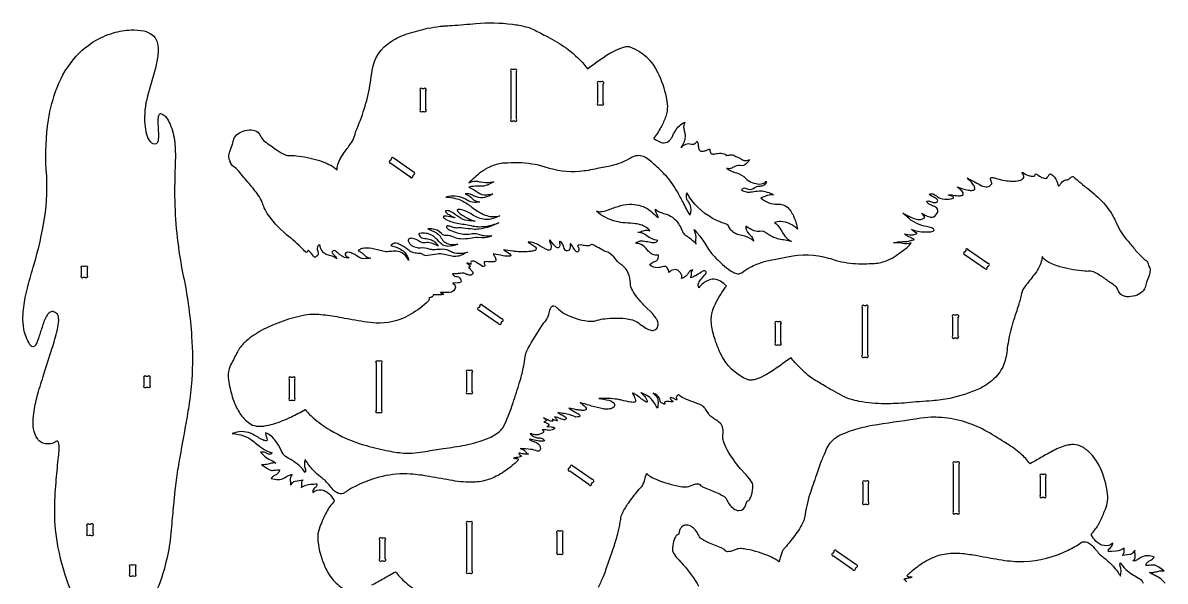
# Model space of a CAD drawing. Extents: x -179 to 437, y -515 to 118.
# Drawn here: x -179 to 422, y -175 to 118 of the extents above; entities that cross this region are included whole.
import ezdxf

# ---------------------------------------------------------------- set-up
doc = ezdxf.new("R2010")
doc.units = 0
doc.header["$MEASUREMENT"] = 0
doc.layers.get('0').update_dxf_attribs({"linetype": 'CONTINUOUS'})

msp = doc.modelspace()

# ---------------------------------------------------------------- linework, layer by layer
for points in [[(-154.32, -179.57, -0.039625), (-160.53, -157.97, -0.049476), (-162.39, -138.64, -0.022444), (-161.74, -123.55, -0.00779), (-160.54, -111.29, 0.008034), (-160.13, -107.09, 0.042821), (-160.22, -103.16, 0.128874), (-160.65, -102.08, 0.269743), (-161.47, -101.83, 0.103055), (-162.26, -102.19, 0.013564), (-162.94, -102.69, -0.093815), (-166.49, -103.3, -0.235984), (-171.58, -100.47, -0.090643), (-173.27, -96.75, -0.071947), (-173.85, -91.31, -0.031646), (-173.31, -85.94, -0.029056), (-171.29, -76.9, -0.009413), (-168.12, -66.55, -0.004131), (-163.9, -53.28, 0.019777), (-161.03, -43.04, 0.045657), (-160.34, -38.26, 0.043946), (-160.46, -36.36, 0.09576), (-161, -35.06, 0.168259), (-163.29, -33.67, 0.217439), (-165.29, -34.23, 0.081522), (-166.4, -35.46, 0.052266), (-167.84, -38.2, 0.020404), (-168.88, -41.14, 0.005948), (-170.76, -47.15, -0.046261), (-172.31, -50.93, -0.133099), (-173.36, -52.07, -0.258398), (-174.42, -52.05, -0.109508), (-175.57, -50.92, -0.093284), (-178.67, -42.8, -0.054545), (-179.2, -36.39, -0.040254), (-177.91, -26.16, -0.014195), (-176.63, -20.57, -0.008575), (-173.28, -8.77, 0.031501), (-167.8, 15.42, 0.058313), (-166.87, 41.07, -0.053062), (-165.74, 67.2, -0.054235), (-161.19, 84.25, -0.088599), (-151.07, 100.74, -0.139104), (-131.47, 113.01, -0.05795), (-122.21, 114.52, -0.056104), (-115.43, 114, -0.101363), (-111.22, 112.12, -0.159217), (-108.51, 108.21, -0.079945), (-107.92, 104.17, -0.028165), (-108.04, 101.74, -0.037801), (-109.39, 94.46, -0.003663), (-113.55, 79.76, 0.082299), (-115.01, 64.99, 0.04191), (-114.14, 59.64, 0.098123), (-112.22, 55.78, 0.316092), (-108.87, 54.78, 0.201062), (-108.12, 55.55, 0.080538), (-107.72, 57.15, 0.037715), (-107.67, 60.03, -0.009499), (-107.91, 67.12, -0.054076), (-107.62, 69.51, -0.103436), (-107.19, 70.28, -0.289983), (-106.16, 70.47, -0.046971), (-105.41, 70.11, -0.071236), (-103.72, 68.47, -0.068005), (-101.68, 64.97, -0.075388), (-99.22, 55.25, -0.033942), (-98.92, 45.88), (-99.2, 36.79, 0.04212), (-96.99, -2.07, 0.016166), (-94.32, -16.73, -0.031201), (-90.31, -46.67, -0.032379), (-90.25, -69.46, -0.022818), (-91.85, -83.42, -0.00812), (-93.66, -94.07, 0.001249), (-97.5, -115.61, 0.01376), (-99.06, -126.5, 0.005182), (-99.73, -133.79, 0.005052), (-100.79, -145.13, -0.060313), (-105.65, -172.02, -0.046615), (-111.86, -186.75, -0.05196)], [(124.02, -178.68, 0.003123), (126.53, -172.96, 0.020133), (127.85, -169.47, -0.002128), (131.97, -157.57, 0.018421), (134.37, -149.5, 0.019185), (135.42, -144.36, -0.018648), (135.86, -141.48, -0.051371), (136.35, -140.06, -0.037378), (139.29, -134.99, -0.023851), (144.03, -128.76, -0.009852), (146.88, -125.42, 0.073375), (147.54, -124.31, 0.034553), (148.29, -122.03, -0.026228), (149.31, -118.72, 0.132925), (149.8, -119.38, 0.039108), (150.31, -119.78, 0.049597), (154.24, -121.83, 0.051375), (166.16, -125.47, 0.048939), (170.01, -125.84, 0.06389), (171.35, -125.61, -0.039626), (175.14, -124.33, -0.090769), (176.62, -124.25, -0.211409), (177.73, -125.05, 0.098458), (177.89, -125.26, 0.061397), (179.63, -126.25, -0.003069), (186.46, -129.06, -0.025073), (189.48, -130.57, -0.069579), (190.88, -131.65, -0.103534), (191.3, -132.41, 0.1284), (195.02, -137.27, 0.159147), (197.9, -138.28, 0.344923), (201.58, -135.32, -0.024996), (201.98, -133.81, -0.199538), (202.56, -133.12, 0.163075), (203.28, -132.79, 0.061953), (203.6, -132.41, 0.069824), (204.55, -130.21, 0.082306), (205.26, -125.07, 0.047559), (205.12, -124.23, 0.061785), (204.86, -123.68, 0.051087), (201.77, -119.58), (198.75, -116.35, -0.054219), (191.69, -106.35, -0.048917), (189.77, -101.77, -0.061294), (189.38, -99.31, -0.032725), (189.53, -97.66, 0.095818), (189.18, -94.31, 0.144382), (187.39, -91.79, 0.050689), (185.11, -90.26, -0.03778), (183.14, -88.83, -0.063981), (181.81, -87.29, 0.002457), (180.34, -84.96, 0.059957), (179.09, -83.49, 0.071196), (177.66, -82.65, 0.015598), (174.86, -81.62, 0.003317), (170.26, -79.84, -0.068247), (166.66, -77.8, 0.140986), (166.15, -77.45, 0.219461), (165.72, -77.55, 0.314452), (164.97, -79.46, 0.083699), (165.2, -79.95, -0.27234), (165.2, -80.11, -0.256875), (165.12, -80.13, -0.056413), (163.79, -79.5, 0.020485), (162.57, -78.93, 0.057873), (161.98, -78.81, 0.28392), (161.68, -79.3, 0.157772), (161.98, -79.86, 0.028303), (162.84, -80.62, -0.088738), (163.16, -80.97, -0.374939), (163.12, -81.1, -0.108576), (162.4, -81.15, 0.027385), (159.99, -80.94, 0.092985), (159, -81.12, 0.359122), (158.71, -81.73, 0.017581), (158.91, -82.42, -0.023954), (157.45, -81.89, -0.127415), (156.62, -81.25, -0.122742), (156.37, -80.4, 0.109031), (155.87, -79.08, 0.110401), (154.04, -77.13, 0.093667), (152.81, -76.63, -0.066918), (154.43, -78.25, -0.126769), (155.25, -80.4, -0.043127), (155.2, -83.46, -0.060651), (154.94, -84.51, 0.038289), (152.36, -80.38, 0.098612), (149.33, -77.72, 0.008085), (146.65, -76.36, 0.067276), (146.26, -76.27, -0.041285), (148.65, -78.78, -0.092868), (149.43, -80.27, -0.055335), (149.54, -81, -0.57281), (149.1, -81.26, -0.076759), (147.91, -80.59, 0.013057), (146.24, -79.37, 0.004919), (143.97, -77.56, 0.063904), (142.25, -76.6, 0.061873), (141.9, -76.53, 0.463224), (141.82, -76.61, 0.054751), (142.28, -77.5, -0.058513), (143.49, -80.27, -0.433034), (142.95, -81.29, -0.097951), (140.98, -81.31, -0.011897), (136.08, -80.24, 0.019995), (133.85, -79.8, 0.040895), (124.06, -79.34, -0.033647), (129.34, -80.3, -0.080578), (131.42, -81.22, -0.214232), (132.42, -82.81, -0.281608), (131.72, -84.18, -0.115371), (130.36, -84.73, -0.056117), (127.54, -84.95, -0.03448), (126.43, -84.82, -0.022702), (120.31, -83.32, -0.001426), (114.26, -81.53, -0.035181), (116.22, -83.02, -0.035614), (117.14, -83.99, -0.145757), (117.5, -84.84, -0.267594), (117.17, -85.35, -0.104965), (116.18, -85.59, -0.050353), (114.15, -85.51, -0.018117), (112.2, -85.24, -0.009881), (108.34, -84.43, 0.042433), (109.32, -85.11, -0.008818), (112.99, -87.25, -0.061206), (113.95, -88.04, -0.089853), (114.16, -88.42, -0.274847), (114.02, -88.76, -0.1213), (113.01, -89.08), (111.95, -89.14, 0.069345), (105.88, -87.31, -0.006492), (102.6, -86.76, 0.030718), (103.59, -87.4, -0.002346), (105.9, -88.68, -0.084085), (106.83, -89.46, -0.466609), (106.47, -90.48, -0.15354), (105.63, -90.55, -0.054313), (105.13, -90.42, -0.00554), (102.42, -89.36, 0.085365), (100.83, -89.05, -0.018522), (101.93, -90.34, -0.051229), (102.2, -90.82, -0.481999), (102.06, -91.06, -0.09259), (100.83, -90.78, 0.011901), (99.64, -90.31, -0.112707), (99.87, -91.01, -0.423502), (99.48, -91.34, -0.088119), (98.8, -91.24, -0.028039), (96.85, -90.44, 0.010223), (94.92, -89.57, -0.092817), (96.34, -90.52, -0.381737), (96.35, -91.19, -0.118381), (95.23, -91.68), (96.76, -92.3, -0.093922), (97.7, -92.89, -0.459724), (97.65, -93.56, -0.101881), (96.71, -94.05), (98.96, -94.28, -0.030209), (100.27, -94.52, -0.160547), (100.74, -94.82, -0.309309), (100.68, -95.17, -0.216388), (98.18, -96.12, -0.009221), (95.54, -95.79, 0.065613), (94.23, -95.87, -0.108762), (94.95, -96.6, -0.200371), (94.97, -97.08, -0.133326), (94.49, -97.52, -0.057301), (93.5, -97.93, 0.016793), (92.25, -98.44, -0.092747), (91.23, -98.56, -0.049995), (89.63, -98.27, -0.004888), (87.91, -97.76, 0.106088), (88.86, -98.73, 0.094239), (91.51, -99.97, 0.050529), (93.14, -100.11, -0.07361), (94.29, -100.35, -0.082687), (95.04, -100.9, -0.010582), (95.68, -101.58, -0.077741), (94.38, -101.83, -0.044413), (91.89, -101.66, -0.023398), (88.45, -100.94, 0.014977), (87.57, -100.73, 0.115078), (87.68, -100.89, 0.073282), (88.84, -101.55), (91.33, -102.58, -0.301534), (93.34, -105.85, -0.321555), (92.42, -107.06, -0.075535), (91.82, -107.14, 0.094365), (88.26, -106.12, -0.01165), (82.71, -105.64, -0.088339), (84.73, -106.56, -0.08287), (85.65, -107.62, 0.14825), (87.12, -108.63, -0.069564), (84.77, -108.58, -0.006891), (82.56, -108.21, 0.05626), (82.01, -108.21, 0.403106), (81.96, -108.36, 0.08615), (82.59, -109.05, -0.008061), (83.32, -109.64, -0.102579), (83.16, -109.82, -0.100159), (82.18, -110.2, -0.020424), (80.65, -110.47, 0.024961), (79.11, -110.75, -0.032071), (81.18, -111, -0.179441), (81.62, -111.27, -0.231994), (81.64, -111.6, -0.097619), (81.16, -112.32, -0.027104), (79.37, -113.91, -0.04281), (72.41, -119.01, -0.048742), (65.91, -122.03, -0.072726), (58.18, -123.42, -0.034422), (52.66, -123.29, -0.018612), (47.16, -122.59, -0.002502), (34.96, -120.38, 0.024851), (24.8, -119.11, 0.073594), (10.23, -120.32, 0.084372), (-8.22, -127.89, 0.004801), (-9.83, -128.98, -0.232535), (-12.94, -129.27, -0.087501), (-15.04, -128.03, -0.05935), (-17.53, -125.36, 0.061373), (-21.53, -121.3, -0.019107), (-25.06, -118.32, -0.05374), (-29.38, -113.24, -0.011316), (-30.61, -111.39, 0.047441), (-30.93, -114.15, 0.088427), (-30.54, -116.11, -0.091534), (-30.36, -117.21, -0.04067), (-30.47, -118.33, 0.108707), (-37.63, -111.82, -0.009552), (-40.86, -109.84, -0.094448), (-42.21, -108.42, -0.034766), (-43.32, -106.42, 0.040478), (-46.09, -101.67, 0.132366), (-51.4, -97.36, 0.103916), (-51.26, -98.69, -0.041564), (-50.7, -100.48, -0.065095), (-50.64, -101.68, -0.092185), (-52.75, -101.18, -0.032118), (-55.33, -99.79, 0.00364), (-58.2, -98.18, 0.19715), (-67.63, -97.37, 0.025181), (-68.94, -97.84, -0.057412), (-62.94, -98.97, -0.0904), (-58.15, -101.58, -0.004543), (-55.28, -103.99, 0.070352), (-49.97, -107.24, 0.007983), (-47.98, -108.02, -0.281215), (-49.58, -108.7, -0.073444), (-50.93, -108.1, 0.13587), (-53.51, -107.52, 0.044658), (-54.13, -107.63, 0.013845), (-52.01, -109.7, 0.083432), (-48.91, -111.64, -0.064705), (-45.99, -113.35, 0.090431), (-48.35, -113.43, 0.012523), (-50.67, -114, -0.097621), (-53.57, -114.16), (-50.79, -116.03, 0.024314), (-49.52, -116.79, 0.122403), (-47.73, -117.17, 0.033679), (-46.7, -117.09, -0.017236), (-44.01, -116.88, -0.118203), (-44.59, -118.38, -0.100563), (-45.86, -119.44, 0.039391), (-47.44, -120.34, 0.099717), (-48.41, -121.44, 0.06507), (-44.74, -122.02, 0.130382), (-41.39, -121.14, -0.026502), (-39.14, -119.82, -0.069949), (-37.39, -119.28, 0.247945), (-38.35, -122.62, -0.076717), (-38.24, -125), (-37.04, -123.5, -0.174205), (-35.88, -122.79, 0.001666), (-31.65, -122.16, 0.06913), (-32.39, -123.41, 0.116379), (-32.55, -124.73, -0.087092), (-32.64, -126.16, -0.151257), (-27.48, -124.47, 0.037202), (-24.37, -124.17, -0.100509), (-24.38, -125.22, -0.182452), (-25.16, -126.17, 0.190168), (-26.43, -128.02, 0.045906), (-26.56, -128.78, -0.235485), (-22.02, -127.42, -0.152145), (-18.16, -129.27, -0.075171), (-15.5, -132.63, -0.092613), (-15.2, -133.47), (-15.22, -133.51, 0.069677), (-19.38, -139.17, 0.019676), (-22.8, -146.85, 0.070481), (-23.93, -151.92, 0.050387), (-23.82, -154.39, 0.074492), (-20.11, -167.99, 0.070878), (-15.54, -175.16, 0.092873), (-9.74, -179.69, 0.137871)], [(422.34, -176.56, 0.015461), (420.21, -174.49, 0.086539), (417.13, -172.56, -0.028526), (415.06, -171.47, -0.030209), (414.19, -170.83, 0.092197), (416.55, -170.76, 0.01218), (418.88, -170.18, -0.097495), (421.78, -170.03, 0.001857), (418.7, -167.96, 0.046288), (417.3, -167.22, 0.101322), (415.59, -167.03, -0.014131), (412.21, -167.31, -0.118678), (412.79, -165.81, -0.100279), (414.07, -164.75, 0.039328), (415.64, -163.85, 0.099792), (416.62, -162.75, 0.064308), (412.96, -162.16, 0.130332), (409.59, -163.05, -0.026602), (407.35, -164.36, -0.069849), (405.59, -164.9, 0.117284), (406.58, -163.07, 0.090338), (406.61, -162.15, -0.016769), (406.39, -160.04, -0.047039), (406.45, -159.19, -0.015675), (404.98, -160.95, -0.1102), (404.44, -161.28, -0.053577), (403.82, -161.44), (399.85, -162.02, 0.082179), (400.65, -160.63, 0.062557), (400.76, -160.04, -0.008969), (400.75, -158.53, -0.054732), (400.85, -158.03, -0.12917), (396.58, -159.65), (394.12, -159.81, 0.021914), (392.57, -160.02, -0.100065), (392.58, -158.97, -0.182452), (393.36, -158.02, 0.19003), (394.63, -156.16, 0.046813), (394.76, -155.41, -0.237978), (390.15, -156.76, -0.166502), (385.96, -154.53, -0.073905), (383.6, -151.35, -0.054212), (383.39, -150.7, 0.051463), (386.92, -146.21, 0.026157), (387.77, -144.65, 0.007638), (390.45, -138.7, 0.043464), (391.84, -134.46, 0.080012), (392.03, -129.75, 0.078296), (388.05, -115.64, 0.075994), (383.33, -108.57, 0.068794), (378.93, -105.03, 0.024704), (377.4, -104.24, 0.11813), (373.08, -103.62, 0.040987), (371.03, -103.93, 0.069537), (363.5, -106.78, 0.006169), (356.88, -110.47, -0.00256), (351.19, -113.69, 0.052295), (346.36, -108.53, 0.044481), (339.08, -103.14, 0.001785), (328.88, -96.9, 0.111885), (304.57, -89.4, 0.011711), (300.91, -89.19, 0.043791), (293.75, -89.71, -0.003276), (270.87, -93.14, 0.024858), (260.54, -95.29, 0.045505), (251.29, -98.71, 0.075531), (246.43, -102.1, 0.094154), (244.23, -105.35, -0.008116), (242.22, -109.88, 0.011687), (241.67, -111.22, 0.00948), (238.66, -119.56, 0.002309), (235.26, -129.62, 0.045787), (232.48, -142.01, -0.080558), (231.43, -145.01, -0.043492), (226.62, -152.37, -0.018181), (221.58, -158.45, 0.082354), (220.62, -159.98, 0.032193), (220.25, -161), (219.61, -163.25, -0.017846), (218.9, -165.47, 0.122059), (217.91, -164.4, 0.047003), (214, -162.37, 0.05184), (202.06, -158.72, 0.024132), (199.15, -158.34, 0.091596), (196.42, -158.72), (194.84, -159.36, -0.08103), (191.9, -159.96, -0.281821), (190.42, -159.06, 0.129242), (190.18, -158.81, 0.042808), (188.49, -157.9), (182.41, -155.4, -0.035215), (178.17, -153.28, -0.146743), (176.9, -151.79, 0.118867), (173.49, -147.15, 0.128135), (170.92, -145.95, 0.212013), (167.81, -146.83, 0.123237), (166.82, -148.32, 0.046527), (166.35, -150, -0.129969), (165.9, -150.88, -0.131248), (165.24, -151.19, 0.130904), (164.79, -151.52, 0.06719), (164.13, -152.68, 0.078604), (163.08, -156.76, 0.034124), (162.9, -158.87, 0.135787), (163.45, -160.65, 0.051254), (165.63, -163.69, 0.012537), (168.55, -166.85, -0.062914), (176.68, -178.14, -0.058332)], [(286.21, -175.75, 0.037765), (285.91, -175.4, 0.028005), (284.88, -174.54, -0.167583), (285.51, -174.13, -0.047541), (287.62, -173.71, 0.022938), (289.09, -173.44, 0.017623), (287.6, -173.29, -0.082963), (286.74, -173.06, -0.375123), (286.56, -172.58, -0.109531), (287.35, -171.55, -0.029916), (293.66, -166.53, -0.060379), (301.77, -162.34, -0.080931), (310.41, -160.74, -0.03048), (315.43, -160.89, -0.023545), (323.45, -162.01, 0.007784), (336.39, -164.31, 0.041509), (347.87, -165.15, 0.106732), (371.33, -159.14, 0.038597), (378.05, -155.19, -0.244193), (381.36, -155, -0.089588), (383.47, -156.34, -0.049583), (385.23, -158.2, 0.058457), (389.3, -162.53, -0.006957), (392.39, -165.07, -0.059824), (397.18, -170.38, -0.014017), (398.81, -172.8, 0.034572), (399.13, -170.39, 0.102753), (398.75, -168.08, -0.092281), (398.56, -166.98, -0.039818), (398.67, -165.86, 0.102024), (405.2, -171.97, 0.011403), (408.27, -173.82, -0.077149), (410.05, -175.26, -0.056901), (410.84, -176.47, 0.017157)], [(4.58, -177.48, 0.005913), (10.81, -174.01, -0.003181), (17.02, -170.5, 0.049484), (21.6, -175.45, 0.044019), (29.12, -181.05, 0.002318)]]:
    msp.add_lwpolyline(points, format="xyb")
for points in [[(139.78, 46.51, -0.077275), (129.14, 42.73), (123.22, 41.59, -0.037211), (114, 40.08, -0.100791), (95.91, 42.36, 0.073926), (81.68, 44.59, 0.014815), (74.33, 44.44, 0.08555), (67.58, 42.83, 0.065025), (62.01, 39.65, 0.022769), (58.76, 36.94, 0.003792), (55.65, 34.06, -0.153813), (59.56, 35.02, -0.028229), (61.87, 34.56, 0.071232), (66.86, 34.41, 0.020928), (68.84, 34.7, -0.040647), (65.44, 32.94, -0.109795), (61.42, 32.3, 0.04221), (57.04, 32.14, 0.020819), (55.58, 31.89, -0.007199), (58.48, 30.44, -0.046741), (60.52, 29.05, 0.182794), (64.8, 27.8, 0.035893), (66.87, 28.05, -0.010618), (68.24, 28.25, -0.094366), (63.86, 26.33, -0.134216), (59.64, 26.67, -0.0481), (57.61, 27.58, 0.081373), (54.96, 28.35, 0.071339), (53.66, 28.27, -0.12239), (57.54, 25.73, 0.161252), (60.47, 24.27, 0.02722), (61.5, 24.14, -0.114236), (57.67, 23.91, -0.083936), (53.85, 25.48, 0.174209), (44.99, 26.84, 0.014918), (43.59, 26.56, -0.044532), (48.56, 25.92, -0.088665), (54.78, 23.11, -0.022846), (57.23, 21.32, 0.054683), (63.37, 17.53, 0.146721), (70.63, 16.46, 0.029606), (72.01, 16.76, -0.064796), (67.06, 15, -0.167337), (59.92, 16.03, -0.005485), (55.77, 18.3, 0.024123), (53.16, 19.54, 0.033176), (51.79, 19.97, 0.089013), (50.01, 20, 0.170089), (49.56, 19.77, 0.22192), (49.53, 19.56, 0.137399), (50.2, 18.6, 0.055243), (54.28, 15.91, 0.041568), (57.71, 14.37, 0.022846), (58.92, 14.02, -0.037139), (55.01, 14.24, -0.110021), (50.48, 16.03, -0.005212), (46.97, 18.42, 0.048123), (45.41, 19.3, 0.114774), (44.23, 19.46, 0.03862), (43.57, 19.38, 0.313509), (43.29, 19, 0.171431), (43.36, 18.82, 0.089671), (45.09, 17.41, 0.010374), (48.12, 15.89, -0.081593), (48.31, 15.76, -0.035593), (47.32, 15.9, 0.01952), (43.81, 16.54, 0.070539), (42.52, 16.49, 0.451869), (42.31, 15.95, 0.097076), (42.47, 15.72, 0.058781), (43.61, 14.89, 0.081463), (50.44, 12.68, -0.022248), (57.75, 11.39, 0.093939), (65.07, 11.35, 0.024569), (68.26, 12.08, 0.010847), (71.39, 13.03, -0.020157), (66.62, 10.97, -0.066469), (60.92, 9.74, -0.065792), (57.76, 9.67, 0.003042), (52.67, 10.29, 0.042274), (49.17, 10.33, -0.059957), (48.03, 10.5, -0.015693), (46.04, 11.18, 0.11635), (44.33, 11.4, 0.453904), (43.86, 10.76, 0.163726), (45.16, 9.49, 0.04224), (47.21, 8.6, 0.007247), (50.17, 7.63, 0.130182), (57.43, 7.45, -0.122056), (60.21, 7.2, 0.098808), (67.69, 6.2, -0.125399), (62.5, 5.14), (60.3, 5.27, 0.060326), (56.36, 4.88, -0.062485), (51.32, 4.57, -0.087563), (47.69, 5.54, 0.017569), (45.92, 6.16, 0.074366), (43.8, 6.41, -0.20073), (41.22, 7.4, 0.199223), (36.2, 9.87, 0.024896), (34.04, 9.92), (37.59, 8.34, -0.17639), (41.17, 4.98, 0.083701), (43.1, 2.83, 0.115067), (45.45, 1.85, 0.07122), (48.42, 1.72, 0.016131), (49.84, 1.86, -0.138566), (44.53, 0.68, -0.11634), (41.87, 1.51, -0.033733), (41.43, 1.83, -0.036095), (38.35, 4.85, 0.161002), (33.16, 7.51, 0.088956), (29.88, 7.52, 0.112838), (29.34, 7.24, 0.147491), (29.45, 6.61, 0.23616), (31.65, 4.94, 0.023665), (33.22, 4.74, -0.043302), (35.98, 4.05, -0.097684), (37.89, 2.83, -0.049839), (39.6, 0.84, 0.054867), (35.91, 2.41, 0.108319), (32.64, 2.58, -0.140495), (30.35, 2.93, -0.008789), (27.95, 4.22, 0.096641), (25.36, 4.91, 0.218382), (23.81, 4.24, 0.249625), (23.71, 3.53, 0.156745), (25.52, 1.22, 0.184598), (30.19, -0.02, -0.120437), (34.56, -0.62, 0.077319), (37.06, -0.94, 0.014914), (40.66, -0.72, -0.112337), (44.95, -1.36, -0.009591), (47.13, -2.34, 0.115371), (51.45, -2.91, 0.044111), (54.92, -2.3, -0.032921), (51.79, -3.92, -0.076833), (48.85, -4.64, -0.070617), (46, -4.33, 0.004981), (42.82, -3.53, 0.087094), (38.91, -3.37, 0.010336), (34.14, -4.21, -0.089414), (32.51, -4.14, -0.093193), (31.69, -3.73, 0.145169), (29.79, -3.06, -0.019485), (28.17, -2.98, -0.055719), (25.12, -2.17, -0.092853), (24.16, -1.55, 0.075394), (20.18, 1.22, 0.034624), (18.2, 2.1, 0.104031), (16.56, 2.28, 0.128661), (15.47, 1.81, -0.006483), (14.5, 1.08, -0.050938), (19.01, -0.46, -0.075697), (21.67, -2.27, -0.095698), (23.21, -4.5, -0.044226), (23.96, -6.74, 0.062785), (22.07, -4.01, 0.162096), (18.2, -2, 0.082225), (14.93, -1.95, -0.048465), (11.94, -2.12, -0.055974), (8.92, -1.54, 0.047965), (3.1, -0.3, 0.063583), (-0.13, -0.38, 0.102623), (-2.1, -1.16, 0.044404), (-2.64, -1.62, -0.129064), (-0.26, -2.99, -0.004692), (0.76, -4.03, 0.150716), (4.07, -5.53, -0.037771), (0.33, -5.81, -0.131228), (-2.07, -5.12, 0.045153), (-5.22, -3.21, 0.046271), (-7.32, -2.47, 0.121482), (-8.67, -2.48, 0.561306), (-9.13, -4.3, 0.081253), (-8.5, -4.8, 0.031173), (-7.43, -5.33, -0.164332), (-10.57, -4.78, -0.051963), (-12.23, -3.7, -0.026721), (-14.21, -2.07, 0.141452), (-15.31, -1.53, 0.222824), (-16.13, -1.94, 0.170388), (-16.41, -2.43, 0.213865), (-16.23, -2.9, 0.041939), (-15.55, -3.55, -0.045973), (-14.18, -5.17, -0.030051), (-13.79, -5.86, 0.085568), (-16.38, -4.53, 0.0105), (-18.9, -3.76, -0.123432), (-20.98, -2.43, -0.173002), (-22.7, 0.85, 0.019325), (-22.8, 1.6, 0.281839), (-22.95, 1.57, 0.405111), (-24.13, -1.33, -0.036902), (-23.72, -2.21, -0.104585), (-23.64, -3.21, -0.18404), (-24.41, -4.41, -0.03475), (-25.52, -5.17, 0.003764), (-27.87, -2.41, 0.014501), (-28.71, -1.53, 0.596695), (-29.11, -1.66, -0.128211), (-29.45, -2.41, 0.054321), (-29.98, -2.49, -0.101634), (-30.33, -2.24, -0.025411), (-31.27, -1.36, 0.041596), (-38.77, 5.54, -0.073389), (-49.84, 17.12, -0.040639), (-52.09, 21, -0.024731), (-53.13, 23.7, 0.062623), (-55.27, 27.65, 0.02328), (-60.01, 33.67, -0.005827), (-65.64, 40.33, 0.08364), (-68.33, 42.66, -0.157935), (-69.78, 44.63, 0.038349), (-70.55, 46.77, -0.096081), (-70.74, 48.03, -0.073742), (-70.26, 50.52), (-68.8, 54.48, 0.018659), (-68.07, 57.09, -0.162701), (-65.97, 59.9, -0.189484), (-57.92, 61.85, -0.261299), (-53.86, 58.52, 0.148558), (-51.75, 55.8, -0.00352), (-45.32, 51.28, 0.046817), (-40.96, 48.86, 0.088085), (-39.06, 48.43, -0.042163), (-35.25, 48.38, -0.043741), (-23.64, 45.99, -0.024565), (-18.94, 44.27, -0.048788), (-15.33, 42.23, -0.059356), (-13.68, 40.69, -0.108501), (-13.39, 43.68, -0.060466), (-11.75, 47.26, -0.028692), (-9.35, 50.9, 0.009413), (-5.75, 55.93, 0.100813), (-4.27, 59.65, -0.035893), (-3.23, 62.74, 0.031511), (1.01, 74.43, 0.037806), (3.85, 86.83, -0.003205), (4.77, 93.4, -0.216015), (14.7, 108.48, -0.069912), (23.71, 112.64, -0.021328), (33.96, 115.39, -0.023565), (40.55, 116.47, -0.013168), (42.55, 116.63, 0.00522), (46.77, 116.88, 0.003527), (59.41, 117.91, -0.053417), (78.6, 117.56, -0.025899), (85.74, 116.23, -0.055993), (89.76, 114.73, 0.001003), (97.21, 110.93, -0.031462), (106.87, 105.09, -0.060575), (116.33, 96.34, -0.010754), (118.21, 94.05, -0.046883), (131.77, 103.26, -0.04869), (137.08, 105.48, -0.081642), (139.78, 105.81, -0.063611), (140.46, 105.69, -0.198631), (155.21, 92.03, -0.058116), (159.58, 79.26, -0.035838), (160.19, 74.49, -0.089662), (159.37, 69.08, -0.045121), (156.84, 63.43, -0.036666), (152.92, 57.34, -0.023452), (154.12, 56.75), (156.16, 55.59, 0.222851), (159.41, 55.27, 0.14607), (161.77, 56.88, 0.054906), (162.65, 58.18, -0.012896), (164.41, 61.44, -0.13922), (169.35, 66.04, 0.158009), (168.86, 62.55, 0.009092), (169.35, 60.43, -0.050118), (169.54, 58.29, -0.097258), (168.8, 55.29, -0.051434), (167.35, 52.71, -0.089847), (169.97, 54.52, -0.183826), (172.74, 54.51, 0.243257), (174.63, 54.71, 0.081981), (175.85, 56.07, -0.071601), (176.34, 54.61, -0.007841), (176.65, 52.41, 0.156826), (177.22, 51.13, 0.125151), (177.76, 50.82, 0.111513), (179.3, 50.82, 0.051623), (180.97, 51.28, -0.00363), (182.59, 51.89, 0.106501), (182.89, 50.11, 0.164747), (183.55, 49.43, 0.150423), (185.27, 49.31, -0.041161), (188.45, 49.71, -0.200367), (191.49, 48.42, -0.054456), (193.57, 48.9, -0.131571), (195.21, 48.58, 0.027432), (196.27, 47.94, 0.053604), (197.33, 47.62, -0.084801), (198.66, 46.93, 0.083777), (200.6, 45.88, 0.174385), (202.76, 46.04, 0.042347), (203.54, 46.45, -0.089339), (201.74, 44.1, -0.210001), (198.54, 43.15, 0.161804), (194.96, 42.34, -0.093831), (193.17, 41.59, -0.090753), (191.41, 41.65, 0.09816), (196.65, 39.35, -0.144594), (201.45, 36.37, 0.181324), (208.74, 33.44, 0.170319), (211.7, 34.44, 0.052754), (212.28, 35.04, -0.34699), (210.47, 32.55, -0.049245), (208.43, 32.2, 0.025747), (207.12, 31.95, 0.13046), (205.9, 31.21, -0.248853), (203, 30.62), (201.34, 31.16, 0.302176), (199.26, 30.5, 0.155179), (201.82, 29.31, 0.065991), (204.19, 29.3, 0.003016), (207.46, 29.76, -0.117264), (212.75, 29.26, -0.039128), (216.03, 27.87, 0.029064), (213.11, 27.49, 0.036436), (211.53, 26.99, -0.008261), (209.48, 26.19, 0.08934), (213.68, 23.59, 0.101551), (218.16, 22.96, -0.036446), (220.32, 22.78, -0.14709), (223.64, 21.06, -0.071767), (225.62, 18.56, -0.069511), (228.03, 12.8, -0.024176), (228.73, 9.78, 0.181871), (220.01, 13.72, 0.107613), (216.6, 13.16, -0.093873), (218.92, 11, -0.029264), (220.92, 7.81, 0.074595), (223.52, 4.61, 0.069588), (225.56, 3.3, -0.013197), (218.96, 4.54, -0.024847), (216.17, 5.34, -0.079635), (213.68, 6.79, 0.043114), (212.08, 7.84, 0.024478), (210.34, 8.68, -0.173856), (204.62, 9.42, -0.039348), (201.5, 11.28, 0.210702), (203.18, 7.35, -0.10802), (205.43, 4.12, -0.030355), (205.67, 3.37, 0.121798), (201.05, 6.04, 0.015101), (197.87, 6.81, -0.06159), (195.54, 7.69, -0.122919), (193.24, 9.91, -0.053842), (192.11, 12.06, -0.02975), (186.22, 14.31, -0.139378), (171.77, 26.81, -0.01452), (170.51, 28.82, 0.242159), (170.33, 25.65, 0.052672), (171.28, 23.99, -0.204706), (172.42, 18.4, -0.029344), (172.1, 17.1, -0.01076), (168.46, 23.88, 0.005037), (165.22, 29.85, 0.061632), (158.77, 38.55, 0.031167), (152.46, 44.54, 0.004506), (149.72, 46.81, 0.22692), (143.63, 48.24, 0.063206), (141.65, 47.6, 0.010826)], [(77.73, 92.6), (77.73, 67.72, 1), (78.79, 66.66), (79.67, 66.66, 1), (80.73, 67.72), (80.73, 92.6, 1), (79.67, 93.66), (78.79, 93.66, 1)], [(123.48, 86.15), (123.48, 76.27, 1), (124.54, 75.21), (125.42, 75.21, 1), (126.48, 76.27), (126.48, 86.15, 1), (125.42, 87.21), (124.54, 87.21, 1)], [(30.06, 82.56), (30.06, 72.68, 1), (31.12, 71.62), (32, 71.62, 1), (33.06, 72.68), (33.06, 82.56, 1), (32, 83.62), (31.12, 83.62, 1)], [(14.58, 44.4), (24.67, 37.39, 1), (26.14, 37.66), (26.64, 38.38, 1), (26.38, 39.86), (16.29, 46.86, 1), (14.82, 46.59), (14.31, 45.87, 1)], [(203.71, -10.38, -0.060024), (211.22, -7.36, -0.026905), (216.5, -6.19, 0.006897), (223.51, -4.79, -0.11844), (245.12, -5.49, -0.007857), (249.05, -6.68, 0.061216), (260.86, -8.45, 0.012749), (263.89, -8.47, 0.008183), (269.23, -8.31, 0.089349), (276.3, -6.56, 0.051451), (280.67, -4.11, 0.005475), (285.85, -0.37, 0.04622), (287.98, 1.63, 0.026546), (288.61, 2.46, -0.139855), (284.18, 2.27, 0.096416), (279.31, 2.49, -0.049389), (282.41, 3.1, -0.020222), (284.7, 3.15, 0.067289), (288.34, 3.71, 0.014755), (290.28, 4.35, 0.058169), (289.71, 4.68, -0.039004), (286.68, 6.11, -0.043862), (285.11, 7.26, 0.065993), (288.65, 6.68, 0.087476), (290.76, 7.02, 0.025119), (291.76, 7.43, -0.067805), (289.47, 8.97, -0.031887), (288.83, 9.63, 0.018933), (291.11, 8.89, 0.088966), (298.89, 8.39, 0.05601), (300.2, 8.75, 0.243836), (300.68, 9.3, 0.265565), (300.39, 9.89, 0.077446), (299.3, 10.41, -0.005665), (294.19, 11.73, -0.069675), (289.04, 14.08, -0.023655), (288.33, 14.61, -0.004476), (284.17, 18.17, 0.043569), (289.88, 15.43, 0.087447), (293.07, 14.84, 0.146581), (295.4, 15.59, 0.170707), (295.64, 16.03, 0.114467), (295.61, 16.26, 0.107319), (294.89, 17.29, -0.04766), (294.04, 18.22, 0.066227), (298.19, 16.22, 0.174071), (300.43, 16.26, 0.214738), (302.63, 19.02, 0.288221), (301.87, 21.04, 0.073325), (300.96, 21.6, -0.014117), (298.73, 22.52, -0.085914), (297.16, 23.61, -0.162588), (296.87, 24.17, -0.318745), (297.1, 24.5, -0.128668), (298.2, 24.48, 0.008318), (300.24, 23.84, 0.159993), (302.1, 23.96, 0.2165), (302.54, 24.49, 0.2165), (302.43, 25.16, 0.132081), (301.49, 26.09, 0.032329), (299.24, 27.1, -0.154477), (298.31, 27.85, -0.348708), (298.42, 28.19, -0.119073), (298.78, 28.35, -0.186777), (301.32, 27.68, -0.02424), (302.39, 26.79, 0.130276), (305.17, 25.64, 0.086555), (309.62, 25.72, 0.079177), (310.69, 26.12, 0.209395), (310.93, 26.45, 0.239368), (310.8, 26.72, 0.058866), (310.19, 27.05, 0.019507), (308.58, 27.52, -0.098528), (308.32, 27.65, -0.344696), (308.33, 27.71, -0.099099), (309.93, 27.76, 0.019901), (313.42, 27.25, 0.117073), (315.27, 27.5, 0.234639), (315.99, 28.39, 0.197123), (315.71, 29.34, 0.052399), (314.82, 30.31, 0.007678), (312.83, 31.96, 0.04953), (318.73, 30.27, 0.071504), (321.12, 30.18, 0.145696), (321.94, 30.51, 0.235866), (322.14, 31.25, 0.09077), (321.48, 32.96, 0.066468), (319.95, 34.89, 0.028314), (318.1, 36.51, -0.020164), (322.35, 34.48, 0.00905), (325.72, 32.61, 0.140381), (328.65, 32.01, 0.218804), (330.9, 33.32, 0.068975), (331.09, 33.74, 0.15262), (331.13, 34.02, -0.004455), (330.43, 35.97, -0.221828), (330.47, 36.75, -0.196113), (330.87, 36.91, -0.064343), (331.81, 36.83, -0.026667), (334.07, 36.23, 0.066542), (341.78, 34.96, 0.058194), (345.19, 35.28, 0.066773), (347.06, 36.02, 0.053432), (347.63, 36.46, 0.231168), (347.91, 37.55, 0.102203), (347.08, 39.31, -0.134893), (346.97, 39.6), (347, 39.62, -0.090673), (347.36, 39.48, 0.059624), (350.84, 37.86, 0.067075), (352.67, 37.58, 0.123993), (353.65, 37.89, 0.247417), (354.02, 38.68, -0.229889), (354.06, 38.76, -0.229889), (354.15, 38.79, -0.072169), (355.53, 38.06, 0.037548), (358.11, 36.66, 0.069865), (359.27, 36.38, 0.294519), (360.44, 37.05, -0.04308), (361.33, 38.49, -0.401215), (362.33, 38.63, -0.145711), (365.3, 34.93, -0.036201), (366.06, 32.75, 0.159044), (366.26, 32.44, 0.243184), (366.31, 32.45, 0.068466), (366.82, 32.95, -0.050308), (368.7, 35.05, -0.146785), (369.98, 35.64, 0.090196), (370.94, 35.69, 0.075969), (371.44, 35.92, 0.029519), (372.89, 37.1, -0.17636), (373.69, 37.41, -0.128248), (374.04, 37.29, 0.015214), (381.86, 30.86, -0.007968), (385.89, 27.52, -0.064925), (393.57, 18.76, -0.042601), (396.98, 12.37, 0.082686), (402.81, 3.34, -0.012009), (406.82, -1.42, 0.024761), (410.19, -5.06, 0.033993), (412.27, -6.78, -0.154704), (413.49, -8.58, 0.043632), (414.27, -10.73, -0.080145), (414.42, -11.83, -0.081761), (413.85, -14.65, -0.001832), (412.54, -18.24, 0.030208), (411.79, -20.94, -0.139873), (410.25, -23.3, -0.111014), (406.53, -25.31, -0.105465), (402.1, -25.79, -0.054794), (400.43, -25.39, -0.174306), (397.81, -22.93, 0.010466), (397.03, -21.35, 0.083938), (396.28, -20.4, 0.019196), (395.04, -19.42, 0.002911), (391.77, -17.17, 0.030588), (386.67, -13.78, 0.052568), (383.8, -12.52, 0.10082), (382.33, -12.39, -0.042068), (379.97, -12.43, -0.043879), (367.84, -10.32, -0.046563), (361.11, -7.75, -0.052273), (358.93, -6.28, -0.0785), (357.56, -4.62, -0.062835), (357.36, -6.4, -0.062242), (356.17, -9.82, -0.042795), (353.9, -13.54, -0.010913), (349.21, -19.53, 0.039162), (347.47, -22.05, 0.086462), (346.73, -24.17, -0.02138), (345.07, -30.38, -0.003614), (342.65, -37.8, 0.033184), (339.8, -48.94, 0.013673), (339.07, -53.96, -0.018991), (338.35, -58.36, -0.153249), (332.16, -69.06, -0.086144), (324.1, -74.37, -0.048038), (309.03, -79.29, -0.039046), (299.61, -80.58, 0.008145), (286.33, -81.64, -0.020962), (274.72, -82.14, -0.042897), (261.28, -80.86, -0.018722), (256.64, -79.79, -0.048142), (253.34, -78.4, -0.019077), (243.83, -73.18, 0.001032), (237.34, -69.37, -0.043197), (234.42, -67.26, -0.030113), (227.38, -60.36, -0.012571), (225.24, -57.86, -0.002815), (219.21, -62.32, -0.021314), (212.37, -66.73, -0.047162), (207.07, -69.18, -0.050786), (204.65, -69.7, -0.052064), (203.41, -69.66, -0.046848), (202.78, -69.49, -0.198745), (187.98, -55.33, -0.010922), (185.63, -49.29, -0.041752), (183.62, -41.6, -0.038533), (183.3, -37.5, -0.085414), (184.39, -32.2, -0.063073), (189.68, -22.44, -0.013881), (191.33, -20.24, 0.07033), (188.2, -17.7, 0.106415), (184.74, -16.62, 0.137204), (181.1, -17.41, 0.070326), (178.58, -19.16, 0.03528), (176.74, -21.11, -0.214482), (176.69, -18.62, -0.056294), (177.3, -17.48, -0.029293), (178.13, -16.42), (180, -14.34, 0.095739), (180.65, -13.29, 0.361508), (180.27, -12.42, 0.062296), (179.66, -12.17, 0.097329), (178.12, -12.84, -0.015363), (175.07, -14.82, -0.055436), (172.99, -15.7, -0.027), (172.29, -15.86, 0.229076), (172.91, -14, -0.20886), (173.55, -11.71, 0.204583), (171.66, -12.75, -0.01701), (170.72, -14.14, -0.107431), (168.57, -15.81, -0.022426), (167.67, -16.22, 0.218715), (167.18, -13.33, 0.242778), (164.31, -11.57, 0.171232), (161.69, -12.46, 0.034254), (161.05, -13, 0.081289), (160.27, -10.82, 0.25792), (158.85, -9.92, 0.078083), (157.55, -10.09, -0.053326), (155.03, -10.53, -0.16523), (151, -9.25, -0.175657), (152.89, -7.49, 0.005145), (154.26, -6.98, 0.236793), (155.37, -5.65, 0.068717), (155.51, -4.04, -0.102193), (152.26, -3.43, -0.091661), (150.56, -2.26, -0.024354), (148.98, -0.41, 0.156728), (145.35, 1.98, 0.053509), (143.37, 2.35, -0.192673), (146.73, 3.58, -0.043553), (148.21, 3.47, -0.010002), (151.52, 2.82, 0.086102), (153.58, 2.72, 0.218087), (155.15, 3.76, -0.046167), (151.77, 4.75, -0.090848), (148.7, 6.74, 0.149532), (146.12, 7.86, 0.026028), (144.67, 7.98, 0.07783), (147.48, 8.9, -0.161023), (149.9, 9.14, -0.037766), (151.03, 8.8, 0.165958), (146.13, 12.04, 0.039609), (143.5, 12.56, 0.008312), (138, 13.01, -0.030816), (133.21, 13.75, -0.124774), (122.96, 19.15, 0.102599), (125.33, 18.96, 0.05696), (128.45, 19.69, -0.005446), (134.24, 21.72, -0.063267), (140.21, 22.87, -0.07925), (145.24, 22.29, -0.027942), (148.19, 21.29, -0.072777), (150.76, 19.71, -0.014963), (154.01, 16.86, 0.011762), (155.33, 15.74, 0.165033), (154.73, 17.58, -0.068669), (154, 19.37, -0.044831), (153.9, 20.18, 0.102565), (156.25, 18.69, 0.031077), (158.84, 17.86, -0.08323), (162.89, 16.03, -0.090544), (165.73, 13.1, -0.04834), (167.43, 10.09), (168.12, 8.47, 0.111776), (169.49, 6.82, 0.01406), (171.8, 5.16, -0.0413), (174.41, 2.99, -0.027196), (175.37, 1.9, -0.080142), (175.29, 5.24, 0.081198), (175.04, 7.27, 0.019253), (174.31, 9.52, -0.036203), (178.26, 4.74, -0.018061), (182.61, -1.91, 0.066101), (184.65, -4.35, 0.010585), (189.19, -8.78, 0.032776), (193.49, -12.21, 0.067084), (196.14, -13.51, 0.097391), (198.04, -13.69, 0.105543), (199.36, -13.16, -0.019666)], [(35.6, -26.2, 0.082345), (34.83, -26.46, 0.086341), (34.63, -26.64, -0.03195), (34.71, -27.2, -0.15054), (34.33, -28.05, -0.059846), (33.34, -29.04, -0.050654), (23.9, -35.75, -0.142312), (6.77, -39.65, -0.026048), (-5.79, -37.94, 0.005153), (-16.33, -36.02, 0.031575), (-25.77, -35.15, 0.046782), (-30.75, -35.53, 0.071025), (-53.05, -43.31, 0.057472), (-61.64, -49.15, 0.060882), (-65.48, -53.53, 0.028586), (-66.24, -54.85, -0.003012), (-69.62, -61.47, 0.097685), (-71.08, -66.35, 0.045518), (-71.01, -68.39, 0.005908), (-70.31, -72.89, 0.047138), (-67.75, -81.79, 0.055653), (-64.38, -87.98, 0.102248), (-59.11, -92.87, 0.115963), (-55.26, -93.96, 0.053288), (-52.31, -93.85, 0.043687), (-47.12, -92.7, 0.039482), (-37.82, -88.98, 0.006056), (-30.49, -85.23, 0.048261), (-26.34, -89.52, 0.043376), (-17.58, -95.8, 0.064583), (0.24, -103.73, 0.027031), (12.15, -106.66, 0.032606), (21.42, -108.1, 0.043967), (27.3, -107.99, 0.013078), (32.89, -107.2, -0.004053), (42.29, -105.67, 0.015326), (53.67, -103.87, 0.044972), (65.57, -100.38, 0.076826), (71.79, -96.75, 0.093593), (74.16, -93.75, 0.007772), (76.42, -88.65, 0.018314), (78.96, -81.62, 0.001774), (82.4, -70.83, 0.02484), (84.34, -63.4, 0.018656), (85.06, -58.74, -0.086151), (86.94, -52.96, -0.031181), (93.82, -41.69, -0.020224), (96.69, -37.6, 0.105478), (97.91, -34.39, -0.085597), (99.03, -31.36, -0.14193), (99.9, -30.64, -0.198388), (101.07, -30.8, -0.049809), (101.54, -31.1, -0.019512), (102.82, -32.36, 0.068605), (106.59, -34.97, 0.088386), (118.26, -38.64, 0.043529), (121.13, -38.71, 0.070038), (123.25, -38.2, -0.049937), (127.31, -37.38, -0.059276), (138.11, -37.3, -0.03501), (141.76, -38.02, -0.088536), (144.95, -39.59, 0.016445), (148.2, -41.87, 0.04828), (151.08, -43.28, 0.121653), (153.1, -43.49, 0.229564), (154.96, -41.99, 0.183065), (155.27, -39.42, 0.0741), (154.55, -37.63, 0.059793), (152.3, -34.68), (148.39, -30.77, -0.021301), (144.2, -26.05, -0.039028), (141.78, -22.42, -0.112701), (140.73, -18.77, 0.094458), (139.63, -13.39, 0.125859), (136.34, -9.18, 0.014312), (134.79, -8.1, -0.049645), (133.88, -7.24), (131.95, -4.8, 0.144458), (127.6, -1.99, -0.031789), (125.84, -1.17, -0.003191), (122.4, 0.82, 0.05546), (120.59, 1.59, 0.160501), (119.82, 1.53, 0.061987), (119.4, 1.17, -0.147627), (118.74, 0.93, -0.070873), (117.36, 0.96, 0.014596), (114.5, 1.4, 0.094941), (113.17, 1.24, 0.390917), (112.95, 0.78, 0.008493), (113.38, -0.01, -0.202589), (113.39, -1.81, -0.083427), (113.13, -2.2, -0.345496), (112.47, -2.22, -0.091209), (111.43, -1.12, -0.016832), (109.85, 1.38, 0.075832), (109.29, 2.04), (109.19, 2.08, 0.233552), (109.13, 2.04, 0.124737), (109.05, 1.82), (108.99, 0.21, -0.059935), (108.73, -0.95, -0.25689), (107.96, -1.53, -0.058485), (107.08, -1.62, -0.249686), (106.17, -0.99, -0.068745), (105.72, 0.3, 0.066175), (104.86, 2.13, 0.04358), (103.97, 3.08, 0.060807), (103.63, 3.33, 0.472878), (103.36, 3.15, 0.075649), (103.36, 2.92, -0.09495), (103.47, 0.66, -0.42237), (102.26, -0.05, -0.105338), (101.06, 0.79, -0.032003), (100.45, 1.46), (98.88, 3.47, 0.093521), (98.34, 3.95), (98.2, 4, 0.369649), (98.09, 3.95, 0.174259), (98.14, 3.37, -0.047028), (98.94, 0.95, -0.116147), (98.92, -0.46, -0.11153), (98.5, -1.19, -0.202069), (97.87, -1.35, -0.084558), (97.15, -1.19, -0.053131), (95.3, -0.29, 0.015004), (91.27, 1.95, 0.062945), (88.54, 2.84, 0.053592), (86.95, 2.94, 0.319479), (86.85, 2.86, 0.319479), (86.9, 2.74, 0.048027), (88.27, 1.95, -0.04057), (90.37, 0.59, -0.106961), (91.09, -0.31, -0.328241), (90.86, -1.22, -0.125666), (90.31, -1.54, -0.067799), (88.24, -1.99, -0.03762), (80.72, -2.07, -0.012315), (78.75, -1.87, -0.007331), (73.87, -1.11, -0.035142), (76.71, -2.87, -0.057449), (77.64, -3.77, -0.469217), (77.49, -4.42, -0.116414), (77.24, -4.5, -0.064152), (73.77, -4.27, -0.0102), (68.86, -3.24, 0.204969), (68.65, -3.28, 0.222352), (68.78, -3.81, -0.036978), (69.76, -5.59, -0.170886), (69.87, -6.68, -0.225008), (69.22, -7.31, -0.100037), (67.43, -7.51, 0.010378), (65, -7.37, 0.080012), (63.9, -7.53, 0.384132), (63.65, -7.98, 0.117039), (63.99, -8.7, -0.171824), (64.09, -9.5, -0.34074), (63.42, -9.91, -0.109843), (62.65, -9.67, -0.018226), (59.74, -7.79, 0.052653), (58.46, -7.18, 0.102638), (57.17, -7.07, 0.562249), (56.77, -8.3, -0.372339), (56.8, -8.68, -0.200858), (56.69, -8.72, -0.106497), (56.01, -8.56, 0.020512), (55.15, -8.23, 0.103659), (54.53, -8.03, 0.083411), (54.83, -8.33, -0.031762), (55.97, -9.28, -0.099193), (56.31, -9.81, -0.214829), (56.26, -10.01, -0.101441), (55.84, -10.22, 0.447802), (55.74, -10.52, 0.085706), (56.32, -11.22, -0.03302), (57.44, -12.47, -0.13302), (57.79, -13.37, -0.232017), (57.51, -13.97, -0.244308), (55.67, -14.45, -0.070196), (54.13, -13.85, 0.134645), (51.97, -13.43, -0.040828), (49.46, -13.72, 0.01867), (47.33, -13.8, 0.138724), (47.01, -13.91, 0.294696), (47.14, -14.09, -0.108199), (47.7, -14.7, 0.222845), (48.75, -15.18), (49.49, -15.12, -0.212445), (50.65, -15.68, -0.162122), (51.53, -17.74, -0.309854), (51.27, -18.25, -0.076555), (50.01, -18.51), (47.73, -18.66, 0.046575), (47.3, -18.76, 0.190092), (47.23, -18.83, 0.18074), (47.41, -19.01, -0.375641), (48.55, -20.75, -0.395659), (45.34, -23.59, 0.019802), (43.14, -23.56, 0.021501), (41.36, -23.51, 0.057296), (40.67, -23.64, 0.330216), (40.79, -23.76, 0.078164), (41.34, -24.02, 0.015068), (42.13, -24.36, -0.16683), (42.4, -24.62, -0.193703), (42.27, -24.73, -0.056802), (40.95, -24.84, 0.002703), (36.91, -24.8, -0.281705), (36.09, -26.01, -0.064439)], [(317.11, -3.73), (327.2, -10.74, 1), (328.67, -10.47), (329.17, -9.75, 1), (328.91, -8.27), (318.82, -1.27, 1), (317.35, -1.54), (316.84, -2.26, 1)], [(-145.35, -10.81), (-145.35, -14.69, -1), (-146.41, -15.75), (-147.29, -15.75, -1), (-148.35, -14.69), (-148.35, -10.81, -1), (-147.29, -9.75), (-146.41, -9.75, -1)], [(61.14, -32.9), (71.23, -39.9, 1), (72.71, -39.63), (73.21, -38.91, 1), (72.94, -37.44), (62.86, -30.43, 1), (61.38, -30.7), (60.88, -31.42, 1)], [(262.75, -31.59), (262.75, -56.47, 1), (263.82, -57.53), (264.69, -57.53, 1), (265.75, -56.47), (265.75, -31.59, 1), (264.69, -30.53), (263.82, -30.53, 1)], [(310.43, -36.56), (310.43, -46.44, 1), (311.49, -47.5), (312.37, -47.5, 1), (313.43, -46.44), (313.43, -36.56, 1), (312.37, -35.5), (311.49, -35.5, 1)], [(217.01, -40.15), (217.01, -50.03, 1), (218.07, -51.09), (218.95, -51.09, 1), (220.01, -50.03), (220.01, -40.15, 1), (218.95, -39.09), (218.07, -39.09, 1)], [(6.79, -60.76), (6.79, -85.64, 1), (7.85, -86.7), (8.73, -86.7, 1), (9.79, -85.64), (9.79, -60.76, 1), (8.73, -59.7), (7.85, -59.7, 1)], [(54.46, -65.72), (54.46, -75.6, 1), (55.52, -76.66), (56.4, -76.66, 1), (57.46, -75.6), (57.46, -65.72, 1), (56.4, -64.66), (55.52, -64.66, 1)], [(-112.35, -68.61), (-112.35, -72.49, -1), (-113.41, -73.55), (-114.29, -73.55, -1), (-115.35, -72.49), (-115.35, -68.61, -1), (-114.29, -67.55), (-113.41, -67.55, -1)], [(-38.96, -69.31), (-38.96, -79.19, 1), (-37.9, -80.25), (-37.02, -80.25, 1), (-35.96, -79.19), (-35.96, -69.31, 1), (-37.02, -68.25), (-37.9, -68.25, 1)], [(310.79, -113.97), (310.79, -138.85, 1), (311.85, -139.91), (312.73, -139.91, 1), (313.79, -138.85), (313.79, -113.97, 1), (312.73, -112.91), (311.85, -112.91, 1)], [(108.77, -117.48), (118.85, -124.48, 1), (120.33, -124.21), (120.83, -123.49, 1), (120.57, -122.02), (110.48, -115.01, 1), (109, -115.28), (108.5, -116, 1)], [(356.54, -120.41), (356.54, -130.29, 1), (357.6, -131.35), (358.48, -131.35, 1), (359.54, -130.29), (359.54, -120.41, 1), (358.48, -119.35), (357.6, -119.35, 1)], [(263.12, -124), (263.12, -133.88, 1), (264.18, -134.94), (265.06, -134.94, 1), (266.12, -133.88), (266.12, -124, 1), (265.06, -122.94), (264.18, -122.94, 1)], [(54.41, -145.34), (54.41, -170.22, 1), (55.47, -171.28), (56.35, -171.28, 1), (57.41, -170.22), (57.41, -145.34, 1), (56.35, -144.28), (55.47, -144.28, 1)], [(-142.35, -146.46), (-142.35, -150.33, -1), (-143.41, -151.39), (-144.29, -151.39, -1), (-145.35, -150.33), (-145.35, -146.46, -1), (-144.29, -145.39), (-143.41, -145.39, -1)], [(102.08, -150.3), (102.08, -160.18, 1), (103.15, -161.24), (104.02, -161.24, 1), (105.08, -160.18), (105.08, -150.3, 1), (104.02, -149.24), (103.15, -149.24, 1)], [(8.67, -153.89), (8.67, -163.77, 1), (9.73, -164.83), (10.61, -164.83, 1), (11.67, -163.77), (11.67, -153.89, 1), (10.61, -152.83), (9.73, -152.83, 1)], [(247.64, -162.17), (257.72, -169.17, 1), (259.2, -168.91), (259.7, -168.18, 1), (259.44, -166.71), (249.35, -159.7, 1), (247.87, -159.97), (247.37, -160.69, 1)], [(-119.85, -167.89), (-119.85, -171.77, -1), (-120.91, -172.83), (-121.79, -172.83, -1), (-122.85, -171.77), (-122.85, -167.89, -1), (-121.79, -166.83), (-120.91, -166.83, -1)]]:
    msp.add_lwpolyline(points, format="xyb", close=True)

doc.saveas('drawing.dxf')
